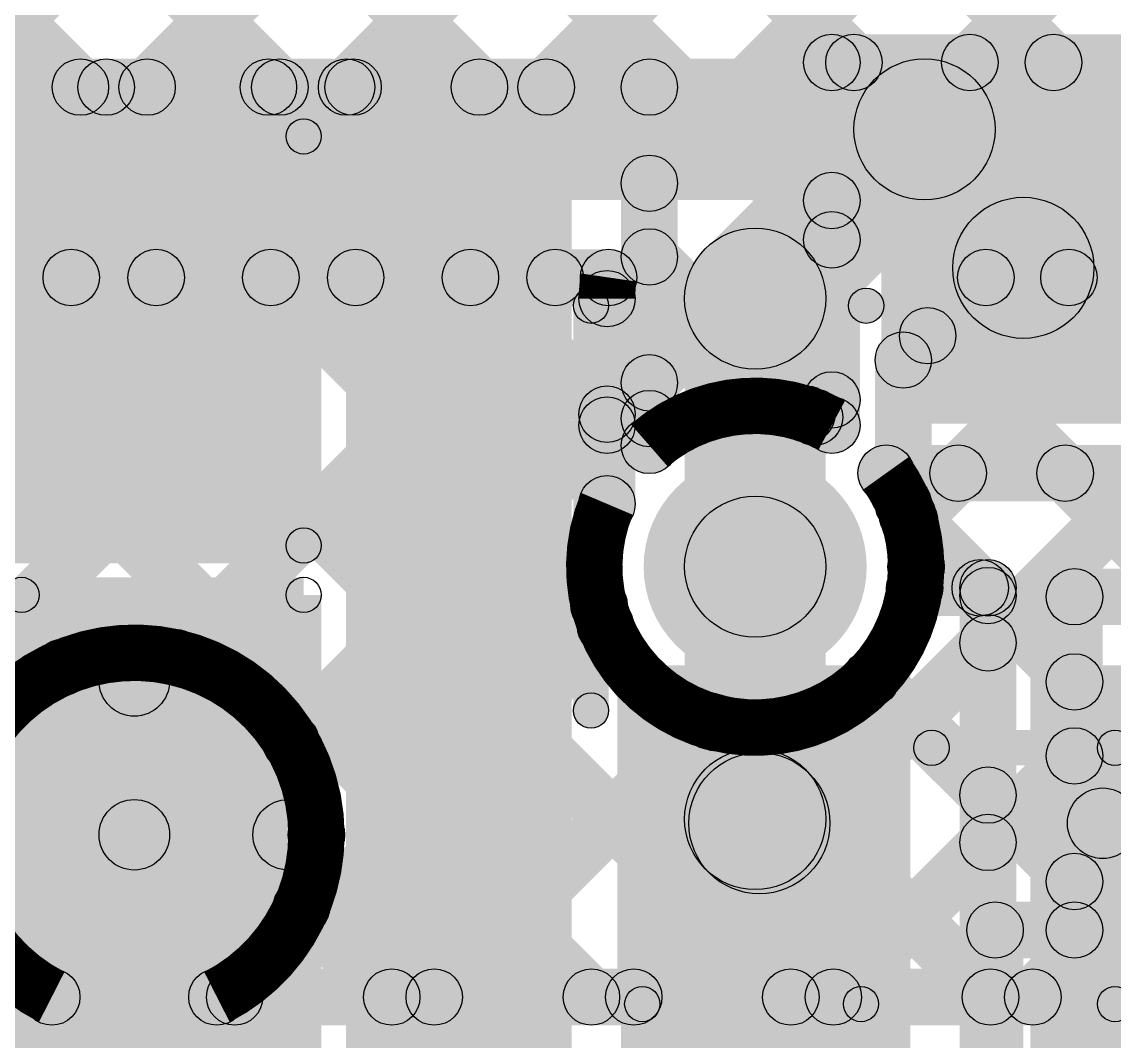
# Model space of a CAD drawing. Header units: millimetres. Extents: x 2.38 to 5.72, y -0.36 to 1.72.
# Drawn here: x 4.3291 to 4.4839, y 0.1357 to 0.2802 of the extents above; entities that cross this region are included whole.
import ezdxf

# ---------------------------------------------------------------- set-up
doc = ezdxf.new("R2010")
doc.units = ezdxf.units.MM
doc.header["$MEASUREMENT"] = 0
for name, color, linetype in [('BottomLayer', 5, 'Continuous'), ('BottomOverlay', 54, 'Continuous'), ('BottomPaste', 16, 'Continuous'), ('BottomSolder', 6, 'Continuous'), ('TopLayer', 1, 'Continuous'), ('TopSolder', 216, 'Continuous'), ('ViaHoleLayer', 16, 'Continuous')]:
    doc.layers.add(name, color=color, linetype=linetype)

# ---------------------------------------------------------------- blocks, each defined once
blk = doc.blocks.new('____23_B_1')
at = {"layer": 'BottomLayer'}
for points in [[(-0.05354, 0.05748), (-0.02126, 0.05748), (-0.02126, 0.02126), (-0.05354, 0.02126)], [(0.02126, 0.05748), (0.05354, 0.05748), (0.05354, 0.02126), (0.02126, 0.02126)], [(-0.01614, -0.02126), (0.01614, -0.02126), (0.01614, -0.05748), (-0.01614, -0.05748)]]:
    blk.add_hatch(color=5, dxfattribs=at).paths.add_polyline_path(points)
at = {"layer": 'BottomOverlay'}
h = blk.add_hatch(color=54, dxfattribs=at)
edge = h.paths.add_edge_path()
edge.add_arc((-0.07161, 0.045), 0.005, 0, 360)
h = blk.add_hatch(color=54, dxfattribs=at)
edge = h.paths.add_edge_path()
edge.add_arc((-0.06439, 0.045), 0.005, 0, 360)
h = blk.add_hatch(color=54, dxfattribs=at)
edge = h.paths.add_edge_path()
edge.add_arc((-0.013, 0.02867), 0.0025, 0, 360)
for points in [[(0.013, 0.03117), (0.013, 0.02617), (-0.013, 0.02617), (-0.013, 0.03117)], [(0.05877, 0.02339), (0.06377, 0.02339), (0.06377, -0.034), (0.05877, -0.034)], [(-0.06377, 0.02252), (-0.05877, 0.02252), (-0.05877, -0.034), (-0.06377, -0.034)], [(-0.02227, -0.0315), (-0.02227, -0.0365), (-0.06127, -0.0365), (-0.06127, -0.0315)], [(0.06127, -0.0315), (0.06127, -0.0365), (0.02227, -0.0365), (0.02227, -0.0315)]]:
    blk.add_hatch(color=54, dxfattribs=at).paths.add_polyline_path(points)
h = blk.add_hatch(color=54, dxfattribs=at)
edge = h.paths.add_edge_path()
edge.add_arc((0.013, 0.02867), 0.0025, 0, 360)
h = blk.add_hatch(color=54, dxfattribs=at)
edge = h.paths.add_edge_path()
edge.add_arc((-0.06127, 0.02252), 0.0025, 0, 360)
h = blk.add_hatch(color=54, dxfattribs=at)
edge = h.paths.add_edge_path()
edge.add_arc((0.06127, 0.02339), 0.0025, 0, 360)
h = blk.add_hatch(color=54, dxfattribs=at)
edge = h.paths.add_edge_path()
edge.add_arc((-0.06127, -0.034), 0.0025, 0, 360)
h = blk.add_hatch(color=54, dxfattribs=at)
edge = h.paths.add_edge_path()
edge.add_arc((-0.06127, -0.034), 0.0025, 0, 360)
h = blk.add_hatch(color=54, dxfattribs=at)
edge = h.paths.add_edge_path()
edge.add_arc((-0.02227, -0.034), 0.0025, 0, 360)
h = blk.add_hatch(color=54, dxfattribs=at)
edge = h.paths.add_edge_path()
edge.add_arc((0.02227, -0.034), 0.0025, 0, 360)
h = blk.add_hatch(color=54, dxfattribs=at)
edge = h.paths.add_edge_path()
edge.add_arc((0.06127, -0.034), 0.0025, 0, 360)
h = blk.add_hatch(color=54, dxfattribs=at)
edge = h.paths.add_edge_path()
edge.add_arc((0.06127, -0.034), 0.0025, 0, 360)
at = {"layer": 'BottomPaste'}
for points in [[(-0.05354, 0.05748), (-0.02126, 0.05748), (-0.02126, 0.02126), (-0.05354, 0.02126)], [(0.02126, 0.05748), (0.05354, 0.05748), (0.05354, 0.02126), (0.02126, 0.02126)], [(-0.01614, -0.02126), (0.01614, -0.02126), (0.01614, -0.05748), (-0.01614, -0.05748)]]:
    blk.add_hatch(color=16, dxfattribs=at).paths.add_polyline_path(points)
at = {"layer": 'BottomSolder'}
for points in [[(-0.05754, 0.06148), (-0.01726, 0.06148), (-0.01726, 0.01726), (-0.05754, 0.01726)], [(0.01726, 0.06148), (0.05754, 0.06148), (0.05754, 0.01726), (0.01726, 0.01726)], [(-0.02014, -0.01726), (0.02014, -0.01726), (0.02014, -0.06148), (-0.02014, -0.06148)]]:
    blk.add_hatch(color=6, dxfattribs=at).paths.add_polyline_path(points)
at = {"layer": 'BottomOverlay', "const_width": 0.01}
blk.add_lwpolyline([(-0.06439, 0.045, 1), (-0.07161, 0.045, 1)], format="xyb", close=True, dxfattribs=at)
at = {"layer": 'BottomOverlay'}
for centre, radius in [((-0.07161, 0.045), 0.005), ((-0.06439, 0.045), 0.005), ((-0.013, 0.02867), 0.0025), ((0.013, 0.02867), 0.0025), ((-0.06127, 0.02252), 0.0025), ((0.06127, 0.02339), 0.0025), ((-0.06127, -0.034), 0.0025), ((-0.06127, -0.034), 0.0025), ((-0.02227, -0.034), 0.0025), ((0.02227, -0.034), 0.0025), ((0.06127, -0.034), 0.0025), ((0.06127, -0.034), 0.0025)]:
    blk.add_circle(centre, radius, dxfattribs=at)
blk = doc.blocks.new('RES_0805_B_5')
at = {"layer": 'BottomLayer'}
for points in [[(-0.06, 0.025), (-0.02, 0.025), (-0.02, -0.025), (-0.06, -0.025)], [(0.02, 0.025), (0.06, 0.025), (0.06, -0.025), (0.02, -0.025)]]:
    blk.add_hatch(color=5, dxfattribs=at).paths.add_polyline_path(points)
at = {"layer": 'BottomOverlay'}
h = blk.add_hatch(color=54, dxfattribs=at)
edge = h.paths.add_edge_path()
edge.add_arc((-0.064, 0.029), 0.0025, 0, 360)
h = blk.add_hatch(color=54, dxfattribs=at)
edge = h.paths.add_edge_path()
edge.add_arc((-0.064, 0.029), 0.0025, 0, 360)
for points in [[(0.064, 0.0315), (0.064, 0.0265), (-0.064, 0.0265), (-0.064, 0.0315)], [(-0.0665, 0.029), (-0.0615, 0.029), (-0.0615, -0.029), (-0.0665, -0.029)], [(0.0615, 0.029), (0.0665, 0.029), (0.0665, -0.029), (0.0615, -0.029)], [(0.064, -0.0265), (0.064, -0.0315), (-0.064, -0.0315), (-0.064, -0.0265)]]:
    blk.add_hatch(color=54, dxfattribs=at).paths.add_polyline_path(points)
h = blk.add_hatch(color=54, dxfattribs=at)
edge = h.paths.add_edge_path()
edge.add_arc((0.064, 0.029), 0.0025, 0, 360)
h = blk.add_hatch(color=54, dxfattribs=at)
edge = h.paths.add_edge_path()
edge.add_arc((0.064, 0.029), 0.0025, 0, 360)
h = blk.add_hatch(color=54, dxfattribs=at)
edge = h.paths.add_edge_path()
edge.add_arc((-0.064, -0.029), 0.0025, 0, 360)
h = blk.add_hatch(color=54, dxfattribs=at)
edge = h.paths.add_edge_path()
edge.add_arc((-0.064, -0.029), 0.0025, 0, 360)
h = blk.add_hatch(color=54, dxfattribs=at)
edge = h.paths.add_edge_path()
edge.add_arc((0.064, -0.029), 0.0025, 0, 360)
h = blk.add_hatch(color=54, dxfattribs=at)
edge = h.paths.add_edge_path()
edge.add_arc((0.064, -0.029), 0.0025, 0, 360)
at = {"layer": 'BottomPaste'}
for points in [[(-0.06, 0.025), (-0.02, 0.025), (-0.02, -0.025), (-0.06, -0.025)], [(0.02, 0.025), (0.06, 0.025), (0.06, -0.025), (0.02, -0.025)]]:
    blk.add_hatch(color=16, dxfattribs=at).paths.add_polyline_path(points)
at = {"layer": 'BottomSolder'}
for points in [[(-0.064, 0.029), (-0.016, 0.029), (-0.016, -0.029), (-0.064, -0.029)], [(0.016, 0.029), (0.064, 0.029), (0.064, -0.029), (0.016, -0.029)]]:
    blk.add_hatch(color=6, dxfattribs=at).paths.add_polyline_path(points)
at = {"layer": 'BottomOverlay'}
for centre in [(-0.064, 0.029), (-0.064, 0.029), (0.064, 0.029), (0.064, 0.029), (-0.064, -0.029), (-0.064, -0.029), (0.064, -0.029), (0.064, -0.029)]:
    blk.add_circle(centre, 0.0025, dxfattribs=at)
blk = doc.blocks.new('C__0603_B_31')
at = {"layer": 'BottomLayer'}
for points in [[(-0.045, -0.0175), (-0.045, 0.0175), (-0.015, 0.0175), (-0.015, -0.0175)], [(0.015, -0.0175), (0.015, 0.0175), (0.045, 0.0175), (0.045, -0.0175)]]:
    blk.add_hatch(color=5, dxfattribs=at).paths.add_polyline_path(points)
at = {"layer": 'BottomOverlay'}
h = blk.add_hatch(color=54, dxfattribs=at)
edge = h.paths.add_edge_path()
edge.add_arc((-0.049, 0.021), 0.0025, 0, 360)
h = blk.add_hatch(color=54, dxfattribs=at)
edge = h.paths.add_edge_path()
edge.add_arc((-0.049, 0.021), 0.0025, 0, 360)
for points in [[(-0.049, 0.0185), (-0.049, 0.0235), (-0.018, 0.0235), (-0.018, 0.0185)], [(0.018, 0.0185), (0.018, 0.0235), (0.049, 0.0235), (0.049, 0.0185)], [(-0.0465, -0.021), (-0.0515, -0.021), (-0.0515, 0.021), (-0.0465, 0.021)], [(0.0515, -0.021), (0.0465, -0.021), (0.0465, 0.021), (0.0515, 0.021)], [(-0.049, -0.0235), (-0.049, -0.0185), (-0.018, -0.0185), (-0.018, -0.0235)], [(0.018, -0.0235), (0.018, -0.0185), (0.049, -0.0185), (0.049, -0.0235)]]:
    blk.add_hatch(color=54, dxfattribs=at).paths.add_polyline_path(points)
h = blk.add_hatch(color=54, dxfattribs=at)
edge = h.paths.add_edge_path()
edge.add_arc((-0.018, 0.021), 0.0025, 0, 360)
h = blk.add_hatch(color=54, dxfattribs=at)
edge = h.paths.add_edge_path()
edge.add_arc((0.018, 0.021), 0.0025, 0, 360)
h = blk.add_hatch(color=54, dxfattribs=at)
edge = h.paths.add_edge_path()
edge.add_arc((0.049, 0.021), 0.0025, 0, 360)
h = blk.add_hatch(color=54, dxfattribs=at)
edge = h.paths.add_edge_path()
edge.add_arc((0.049, 0.021), 0.0025, 0, 360)
h = blk.add_hatch(color=54, dxfattribs=at)
edge = h.paths.add_edge_path()
edge.add_arc((-0.049, -0.021), 0.0025, 0, 360)
h = blk.add_hatch(color=54, dxfattribs=at)
edge = h.paths.add_edge_path()
edge.add_arc((-0.049, -0.021), 0.0025, 0, 360)
h = blk.add_hatch(color=54, dxfattribs=at)
edge = h.paths.add_edge_path()
edge.add_arc((-0.018, -0.021), 0.0025, 0, 360)
h = blk.add_hatch(color=54, dxfattribs=at)
edge = h.paths.add_edge_path()
edge.add_arc((0.018, -0.021), 0.0025, 0, 360)
h = blk.add_hatch(color=54, dxfattribs=at)
edge = h.paths.add_edge_path()
edge.add_arc((0.049, -0.021), 0.0025, 0, 360)
h = blk.add_hatch(color=54, dxfattribs=at)
edge = h.paths.add_edge_path()
edge.add_arc((0.049, -0.021), 0.0025, 0, 360)
at = {"layer": 'BottomPaste'}
for points in [[(-0.045, -0.0175), (-0.045, 0.0175), (-0.015, 0.0175), (-0.015, -0.0175)], [(0.015, -0.0175), (0.015, 0.0175), (0.045, 0.0175), (0.045, -0.0175)]]:
    blk.add_hatch(color=16, dxfattribs=at).paths.add_polyline_path(points)
at = {"layer": 'BottomSolder'}
for points in [[(-0.04736, -0.01986), (-0.04736, 0.01986), (-0.01264, 0.01986), (-0.01264, -0.01986)], [(0.01264, -0.01986), (0.01264, 0.01986), (0.04736, 0.01986), (0.04736, -0.01986)]]:
    blk.add_hatch(color=6, dxfattribs=at).paths.add_polyline_path(points)
at = {"layer": 'BottomOverlay'}
for centre in [(-0.049, 0.021), (-0.049, 0.021), (-0.018, 0.021), (0.018, 0.021), (0.049, 0.021), (0.049, 0.021), (-0.049, -0.021), (-0.049, -0.021), (-0.018, -0.021), (0.018, -0.021), (0.049, -0.021), (0.049, -0.021)]:
    blk.add_circle(centre, 0.0025, dxfattribs=at)
blk = doc.blocks.new('C__0805_B_32')
at = {"layer": 'BottomLayer'}
for points in [[(-0.06, 0.03), (-0.02, 0.03), (-0.02, -0.03), (-0.06, -0.03)], [(0.02, 0.03), (0.06, 0.03), (0.06, -0.03), (0.02, -0.03)]]:
    blk.add_hatch(color=5, dxfattribs=at).paths.add_polyline_path(points)
at = {"layer": 'BottomOverlay'}
h = blk.add_hatch(color=54, dxfattribs=at)
edge = h.paths.add_edge_path()
edge.add_arc((-0.064, 0.034), 0.0025, 0, 360)
h = blk.add_hatch(color=54, dxfattribs=at)
edge = h.paths.add_edge_path()
edge.add_arc((-0.064, 0.034), 0.0025, 0, 360)
for points in [[(-0.064, 0.0315), (-0.064, 0.0365), (-0.024, 0.0365), (-0.024, 0.0315)], [(0.024, 0.0315), (0.024, 0.0365), (0.064, 0.0365), (0.064, 0.0315)], [(-0.0615, -0.034), (-0.0665, -0.034), (-0.0665, 0.034), (-0.0615, 0.034)], [(0.0665, -0.034), (0.0615, -0.034), (0.0615, 0.034), (0.0665, 0.034)], [(-0.064, -0.0365), (-0.064, -0.0315), (-0.024, -0.0315), (-0.024, -0.0365)], [(0.024, -0.0365), (0.024, -0.0315), (0.064, -0.0315), (0.064, -0.0365)]]:
    blk.add_hatch(color=54, dxfattribs=at).paths.add_polyline_path(points)
h = blk.add_hatch(color=54, dxfattribs=at)
edge = h.paths.add_edge_path()
edge.add_arc((-0.024, 0.034), 0.0025, 0, 360)
h = blk.add_hatch(color=54, dxfattribs=at)
edge = h.paths.add_edge_path()
edge.add_arc((0.024, 0.034), 0.0025, 0, 360)
h = blk.add_hatch(color=54, dxfattribs=at)
edge = h.paths.add_edge_path()
edge.add_arc((0.064, 0.034), 0.0025, 0, 360)
h = blk.add_hatch(color=54, dxfattribs=at)
edge = h.paths.add_edge_path()
edge.add_arc((0.064, 0.034), 0.0025, 0, 360)
h = blk.add_hatch(color=54, dxfattribs=at)
edge = h.paths.add_edge_path()
edge.add_arc((-0.064, -0.034), 0.0025, 0, 360)
h = blk.add_hatch(color=54, dxfattribs=at)
edge = h.paths.add_edge_path()
edge.add_arc((-0.064, -0.034), 0.0025, 0, 360)
h = blk.add_hatch(color=54, dxfattribs=at)
edge = h.paths.add_edge_path()
edge.add_arc((-0.024, -0.034), 0.0025, 0, 360)
h = blk.add_hatch(color=54, dxfattribs=at)
edge = h.paths.add_edge_path()
edge.add_arc((0.024, -0.034), 0.0025, 0, 360)
h = blk.add_hatch(color=54, dxfattribs=at)
edge = h.paths.add_edge_path()
edge.add_arc((0.064, -0.034), 0.0025, 0, 360)
h = blk.add_hatch(color=54, dxfattribs=at)
edge = h.paths.add_edge_path()
edge.add_arc((0.064, -0.034), 0.0025, 0, 360)
at = {"layer": 'BottomPaste'}
for points in [[(-0.06, 0.03), (-0.02, 0.03), (-0.02, -0.03), (-0.06, -0.03)], [(0.02, 0.03), (0.06, 0.03), (0.06, -0.03), (0.02, -0.03)]]:
    blk.add_hatch(color=16, dxfattribs=at).paths.add_polyline_path(points)
at = {"layer": 'BottomSolder'}
for points in [[(-0.06276, 0.03276), (-0.01724, 0.03276), (-0.01724, -0.03276), (-0.06276, -0.03276)], [(0.01724, 0.03276), (0.06276, 0.03276), (0.06276, -0.03276), (0.01724, -0.03276)]]:
    blk.add_hatch(color=6, dxfattribs=at).paths.add_polyline_path(points)
at = {"layer": 'BottomOverlay'}
for centre in [(-0.064, 0.034), (-0.064, 0.034), (-0.024, 0.034), (0.024, 0.034), (0.064, 0.034), (0.064, 0.034), (-0.064, -0.034), (-0.064, -0.034), (-0.024, -0.034), (0.024, -0.034), (0.064, -0.034), (0.064, -0.034)]:
    blk.add_circle(centre, 0.0025, dxfattribs=at)

msp = doc.modelspace()

# ---------------------------------------------------------------- hatches: boundary and pattern name
at = {"layer": 'BottomLayer'}
for points in [[(4.30706, 0.29563), (4.31272, 0.30128), (4.34017, 0.27383), (4.33452, 0.26817)], [(4.32135, 0.26817), (4.31569, 0.27383), (4.34314, 0.30128), (4.3488, 0.29563)], [(4.33535, 0.29563), (4.341, 0.30128), (4.36846, 0.27383), (4.3628, 0.26817)], [(4.34963, 0.26817), (4.34397, 0.27383), (4.37143, 0.30128), (4.37709, 0.29563)], [(4.36363, 0.29563), (4.36929, 0.30128), (4.39674, 0.27383), (4.39109, 0.26817)], [(4.37791, 0.26817), (4.37226, 0.27383), (4.39971, 0.30128), (4.40537, 0.29563)], [(4.39191, 0.29563), (4.39757, 0.30128), (4.44669, 0.25217), (4.44103, 0.24651)], [(4.4062, 0.26817), (4.40054, 0.27383), (4.428, 0.30128), (4.43365, 0.29563)], [(4.42083, 0.25452), (4.41517, 0.26017), (4.45628, 0.30128), (4.46194, 0.29563)], [(4.4202, 0.29563), (4.42586, 0.30128), (4.44983, 0.27731), (4.44417, 0.27165)], [(4.44848, 0.29563), (4.45414, 0.30128), (4.47812, 0.27731), (4.47246, 0.27165)], [(4.46625, 0.27165), (4.46059, 0.27731), (4.48457, 0.30128), (4.49022, 0.29563)], [(4.44386, 0.27048), (4.44386, 0.27848), (4.49814, 0.27848), (4.49814, 0.27048)], [(4.314, 0.267), (4.314, 0.275), (4.341, 0.275), (4.341, 0.267)], [(4.341, 0.267), (4.341, 0.275), (4.364, 0.275), (4.364, 0.267)], [(4.341, 0.267), (4.341, 0.275), (4.364, 0.275), (4.364, 0.267)], [(4.364, 0.267), (4.364, 0.275), (4.376, 0.275), (4.376, 0.267)], [(4.364, 0.267), (4.364, 0.275), (4.376, 0.275), (4.376, 0.267)], [(4.364, 0.267), (4.364, 0.275), (4.376, 0.275), (4.376, 0.267)], [(4.376, 0.267), (4.376, 0.275), (4.418, 0.275), (4.418, 0.267)], [(4.376, 0.267), (4.376, 0.275), (4.418, 0.275), (4.418, 0.267)], [(4.44786, 0.22306), (4.43986, 0.22306), (4.43986, 0.27448), (4.44786, 0.27448)], [(4.422, 0.224), (4.414, 0.224), (4.414, 0.271), (4.422, 0.271)], [(4.422, 0.224), (4.414, 0.224), (4.414, 0.271), (4.422, 0.271)], [(4.352, 0.235), (4.407, 0.235), (4.407, 0.26), (4.352, 0.26)], [(4.375, 0.059), (4.407, 0.059), (4.407, 0.26), (4.375, 0.26)], [(4.42083, 0.22623), (4.41517, 0.23189), (4.44103, 0.25775), (4.44669, 0.25209)], [(4.471, 0.23537), (4.471, 0.25537), (4.53963, 0.25537), (4.53963, 0.23537)], [(4.41517, 0.24409), (4.42083, 0.24974), (4.44313, 0.22744), (4.43748, 0.22178)], [(4.44425, 0.22137), (4.43859, 0.22703), (4.44103, 0.22946), (4.44669, 0.22381)], [(4.422, 0.22019), (4.414, 0.22019), (4.414, 0.224), (4.422, 0.224)], [(4.45156, 0.21226), (4.45156, 0.22026), (4.49814, 0.22026), (4.49814, 0.21226)], [(4.45773, 0.20656), (4.45207, 0.21222), (4.45894, 0.21909), (4.4646, 0.21343)], [(4.46883, 0.18938), (4.46317, 0.19504), (4.48722, 0.21909), (4.49288, 0.21343)], [(4.47411, 0.21343), (4.47977, 0.21909), (4.49729, 0.20157), (4.49163, 0.19591)], [(4.45178, 0.20748), (4.45744, 0.21313), (4.46774, 0.20283), (4.46209, 0.19717)], [(4.443, 0.16723), (4.423, 0.16723), (4.423, 0.203), (4.443, 0.203)], [(4.45561, 0.196), (4.45561, 0.204), (4.466, 0.204), (4.466, 0.196)], [(4.46317, 0.19609), (4.46883, 0.20174), (4.48109, 0.18948), (4.47543, 0.18383)], [(4.47826, 0.19474), (4.47826, 0.20274), (4.533, 0.20274), (4.533, 0.19474)], [(4.47, 0.091), (4.462, 0.091), (4.462, 0.2), (4.47, 0.2)], [(4.48226, 0.1515), (4.47426, 0.1515), (4.47426, 0.19874), (4.48226, 0.19874)], [(4.414, 0.102), (4.455, 0.102), (4.455, 0.189), (4.414, 0.189)], [(4.472, 0.102), (4.535, 0.102), (4.535, 0.189), (4.472, 0.189)], [(4.46883, 0.1611), (4.46317, 0.16675), (4.47543, 0.17901), (4.48109, 0.17336)], [(4.42593, 0.16016), (4.44007, 0.1743), (4.44067, 0.1737), (4.42653, 0.15956)], [(4.46317, 0.1678), (4.46883, 0.17346), (4.48109, 0.1612), (4.47543, 0.15554)], [(4.48226, 0.16163), (4.48226, 0.17163), (4.5084, 0.17163), (4.5084, 0.16163)], [(4.315, 0.16), (4.315, 0.17), (4.345, 0.17), (4.345, 0.16)], [(4.467, 0.1475), (4.467, 0.1555), (4.47826, 0.1555), (4.47826, 0.1475)], [(4.471, 0.0885), (4.463, 0.0885), (4.463, 0.1515), (4.471, 0.1515)]]:
    msp.add_hatch(color=5, dxfattribs=at).paths.add_polyline_path(points)
h = msp.add_hatch(color=5, dxfattribs=at)
edge = h.paths.add_edge_path()
edge.add_arc((4.44386, 0.27448), 0.004, 0, 360)
h = msp.add_hatch(color=5, dxfattribs=at)
edge = h.paths.add_edge_path()
edge.add_arc((4.44386, 0.27448), 0.004, 0, 360)
h = msp.add_hatch(color=5, dxfattribs=at)
edge = h.paths.add_edge_path()
edge.add_arc((4.447, 0.27448), 0.004, 0, 360)
h = msp.add_hatch(color=5, dxfattribs=at)
edge = h.paths.add_edge_path()
edge.add_arc((4.46342, 0.27448), 0.004, 0, 360)
h = msp.add_hatch(color=5, dxfattribs=at)
edge = h.paths.add_edge_path()
edge.add_arc((4.47529, 0.27448), 0.004, 0, 360)
h = msp.add_hatch(color=5, dxfattribs=at)
edge = h.paths.add_edge_path()
edge.add_arc((4.33735, 0.271), 0.004, 0, 360)
h = msp.add_hatch(color=5, dxfattribs=at)
edge = h.paths.add_edge_path()
edge.add_arc((4.341, 0.271), 0.004, 0, 360)
h = msp.add_hatch(color=5, dxfattribs=at)
edge = h.paths.add_edge_path()
edge.add_arc((4.341, 0.271), 0.004, 0, 360)
h = msp.add_hatch(color=5, dxfattribs=at)
edge = h.paths.add_edge_path()
edge.add_arc((4.341, 0.271), 0.004, 0, 360)
h = msp.add_hatch(color=5, dxfattribs=at)
edge = h.paths.add_edge_path()
edge.add_arc((4.3468, 0.271), 0.004, 0, 360)
h = msp.add_hatch(color=5, dxfattribs=at)
edge = h.paths.add_edge_path()
edge.add_arc((4.364, 0.271), 0.004, 0, 360)
h = msp.add_hatch(color=5, dxfattribs=at)
edge = h.paths.add_edge_path()
edge.add_arc((4.364, 0.271), 0.004, 0, 360)
h = msp.add_hatch(color=5, dxfattribs=at)
edge = h.paths.add_edge_path()
edge.add_arc((4.364, 0.271), 0.004, 0, 360)
h = msp.add_hatch(color=5, dxfattribs=at)
edge = h.paths.add_edge_path()
edge.add_arc((4.364, 0.271), 0.004, 0, 360)
h = msp.add_hatch(color=5, dxfattribs=at)
edge = h.paths.add_edge_path()
edge.add_arc((4.364, 0.271), 0.004, 0, 360)
h = msp.add_hatch(color=5, dxfattribs=at)
edge = h.paths.add_edge_path()
edge.add_arc((4.36563, 0.271), 0.004, 0, 360)
h = msp.add_hatch(color=5, dxfattribs=at)
edge = h.paths.add_edge_path()
edge.add_arc((4.37509, 0.271), 0.004, 0, 360)
h = msp.add_hatch(color=5, dxfattribs=at)
edge = h.paths.add_edge_path()
edge.add_arc((4.376, 0.271), 0.004, 0, 360)
h = msp.add_hatch(color=5, dxfattribs=at)
edge = h.paths.add_edge_path()
edge.add_arc((4.376, 0.271), 0.004, 0, 360)
h = msp.add_hatch(color=5, dxfattribs=at)
edge = h.paths.add_edge_path()
edge.add_arc((4.376, 0.271), 0.004, 0, 360)
h = msp.add_hatch(color=5, dxfattribs=at)
edge = h.paths.add_edge_path()
edge.add_arc((4.376, 0.271), 0.004, 0, 360)
h = msp.add_hatch(color=5, dxfattribs=at)
edge = h.paths.add_edge_path()
edge.add_arc((4.376, 0.271), 0.004, 0, 360)
h = msp.add_hatch(color=5, dxfattribs=at)
edge = h.paths.add_edge_path()
edge.add_arc((4.39391, 0.271), 0.004, 0, 360)
h = msp.add_hatch(color=5, dxfattribs=at)
edge = h.paths.add_edge_path()
edge.add_arc((4.40337, 0.271), 0.004, 0, 360)
h = msp.add_hatch(color=5, dxfattribs=at)
edge = h.paths.add_edge_path()
edge.add_arc((4.418, 0.271), 0.004, 0, 360)
h = msp.add_hatch(color=5, dxfattribs=at)
edge = h.paths.add_edge_path()
edge.add_arc((4.418, 0.271), 0.004, 0, 360)
h = msp.add_hatch(color=5, dxfattribs=at)
edge = h.paths.add_edge_path()
edge.add_arc((4.418, 0.271), 0.004, 0, 360)
h = msp.add_hatch(color=5, dxfattribs=at)
edge = h.paths.add_edge_path()
edge.add_arc((4.418, 0.271), 0.004, 0, 360)
h = msp.add_hatch(color=5, dxfattribs=at)
edge = h.paths.add_edge_path()
edge.add_arc((4.418, 0.25735), 0.004, 0, 360)
h = msp.add_hatch(color=5, dxfattribs=at)
edge = h.paths.add_edge_path()
edge.add_arc((4.44386, 0.25492), 0.004, 0, 360)
h = msp.add_hatch(color=5, dxfattribs=at)
edge = h.paths.add_edge_path()
edge.add_arc((4.471, 0.24537), 0.01, 0, 360)
h = msp.add_hatch(color=5, dxfattribs=at)
edge = h.paths.add_edge_path()
edge.add_arc((4.44386, 0.24934), 0.004, 0, 360)
h = msp.add_hatch(color=5, dxfattribs=at)
edge = h.paths.add_edge_path()
edge.add_arc((4.418, 0.24691), 0.004, 0, 360)
h = msp.add_hatch(color=5, dxfattribs=at)
edge = h.paths.add_edge_path()
edge.add_arc((4.418, 0.22906), 0.004, 0, 360)
h = msp.add_hatch(color=5, dxfattribs=at)
edge = h.paths.add_edge_path()
edge.add_arc((4.44386, 0.22664), 0.004, 0, 360)
h = msp.add_hatch(color=5, dxfattribs=at)
edge = h.paths.add_edge_path()
edge.add_arc((4.418, 0.224), 0.004, 0, 360)
h = msp.add_hatch(color=5, dxfattribs=at)
edge = h.paths.add_edge_path()
edge.add_arc((4.418, 0.224), 0.004, 0, 360)
h = msp.add_hatch(color=5, dxfattribs=at)
edge = h.paths.add_edge_path()
edge.add_arc((4.418, 0.224), 0.004, 0, 360)
h = msp.add_hatch(color=5, dxfattribs=at)
edge = h.paths.add_edge_path()
edge.add_arc((4.44031, 0.22461), 0.004, 0, 360)
h = msp.add_hatch(color=5, dxfattribs=at)
edge = h.paths.add_edge_path()
edge.add_arc((4.44142, 0.2242), 0.004, 0, 360)
h = msp.add_hatch(color=5, dxfattribs=at)
edge = h.paths.add_edge_path()
edge.add_arc((4.44386, 0.22306), 0.004, 0, 360)
h = msp.add_hatch(color=5, dxfattribs=at)
edge = h.paths.add_edge_path()
edge.add_arc((4.44386, 0.22306), 0.004, 0, 360)
h = msp.add_hatch(color=5, dxfattribs=at)
edge = h.paths.add_edge_path()
edge.add_arc((4.418, 0.22019), 0.004, 0, 360)
h = msp.add_hatch(color=5, dxfattribs=at)
edge = h.paths.add_edge_path()
edge.add_arc((4.418, 0.22019), 0.004, 0, 360)
h = msp.add_hatch(color=5, dxfattribs=at)
edge = h.paths.add_edge_path()
edge.add_arc((4.45156, 0.21626), 0.004, 0, 360)
h = msp.add_hatch(color=5, dxfattribs=at)
edge = h.paths.add_edge_path()
edge.add_arc((4.45156, 0.21626), 0.004, 0, 360)
h = msp.add_hatch(color=5, dxfattribs=at)
edge = h.paths.add_edge_path()
edge.add_arc((4.46177, 0.21626), 0.004, 0, 360)
h = msp.add_hatch(color=5, dxfattribs=at)
edge = h.paths.add_edge_path()
edge.add_arc((4.47694, 0.21626), 0.004, 0, 360)
h = msp.add_hatch(color=5, dxfattribs=at)
edge = h.paths.add_edge_path()
edge.add_arc((4.433, 0.203), 0.01181, 0, 360)
h = msp.add_hatch(color=5, dxfattribs=at)
edge = h.paths.add_edge_path()
edge.add_arc((4.45461, 0.21031), 0.004, 0, 360)
h = msp.add_hatch(color=5, dxfattribs=at)
edge = h.paths.add_edge_path()
edge.add_arc((4.433, 0.203), 0.01, 0, 360)
h = msp.add_hatch(color=5, dxfattribs=at)
edge = h.paths.add_edge_path()
edge.add_arc((4.4549, 0.20939), 0.004, 0, 360)
h = msp.add_hatch(color=5, dxfattribs=at)
edge = h.paths.add_edge_path()
edge.add_arc((4.45581, 0.203), 0.004, 0, 360)
h = msp.add_hatch(color=5, dxfattribs=at)
edge = h.paths.add_edge_path()
edge.add_arc((4.45581, 0.203), 0.004, 0, 360)
h = msp.add_hatch(color=5, dxfattribs=at)
edge = h.paths.add_edge_path()
edge.add_arc((4.45561, 0.2), 0.004, 0, 360)
h = msp.add_hatch(color=5, dxfattribs=at)
edge = h.paths.add_edge_path()
edge.add_arc((4.45561, 0.2), 0.004, 0, 360)
h = msp.add_hatch(color=5, dxfattribs=at)
edge = h.paths.add_edge_path()
edge.add_arc((4.46491, 0.2), 0.004, 0, 360)
h = msp.add_hatch(color=5, dxfattribs=at)
edge = h.paths.add_edge_path()
edge.add_arc((4.466, 0.2), 0.004, 0, 360)
h = msp.add_hatch(color=5, dxfattribs=at)
edge = h.paths.add_edge_path()
edge.add_arc((4.466, 0.2), 0.004, 0, 360)
h = msp.add_hatch(color=5, dxfattribs=at)
edge = h.paths.add_edge_path()
edge.add_arc((4.466, 0.19891), 0.004, 0, 360)
h = msp.add_hatch(color=5, dxfattribs=at)
edge = h.paths.add_edge_path()
edge.add_arc((4.47826, 0.19874), 0.004, 0, 360)
h = msp.add_hatch(color=5, dxfattribs=at)
edge = h.paths.add_edge_path()
edge.add_arc((4.47826, 0.19874), 0.004, 0, 360)
h = msp.add_hatch(color=5, dxfattribs=at)
edge = h.paths.add_edge_path()
edge.add_arc((4.466, 0.19221), 0.004, 0, 360)
h = msp.add_hatch(color=5, dxfattribs=at)
edge = h.paths.add_edge_path()
edge.add_arc((4.47826, 0.18666), 0.004, 0, 360)
h = msp.add_hatch(color=5, dxfattribs=at)
edge = h.paths.add_edge_path()
edge.add_arc((4.47826, 0.17618), 0.004, 0, 360)
h = msp.add_hatch(color=5, dxfattribs=at)
edge = h.paths.add_edge_path()
edge.add_arc((4.345, 0.165), 0.01181, 0, 360)
h = msp.add_hatch(color=5, dxfattribs=at)
edge = h.paths.add_edge_path()
edge.add_arc((4.433, 0.16723), 0.01, 0, 360)
h = msp.add_hatch(color=5, dxfattribs=at)
edge = h.paths.add_edge_path()
edge.add_arc((4.433, 0.16723), 0.01, 0, 360)
h = msp.add_hatch(color=5, dxfattribs=at)
edge = h.paths.add_edge_path()
edge.add_arc((4.4336, 0.16663), 0.01, 0, 360)
h = msp.add_hatch(color=5, dxfattribs=at)
edge = h.paths.add_edge_path()
edge.add_arc((4.466, 0.17063), 0.004, 0, 360)
h = msp.add_hatch(color=5, dxfattribs=at)
edge = h.paths.add_edge_path()
edge.add_arc((4.48226, 0.16663), 0.005, 0, 360)
h = msp.add_hatch(color=5, dxfattribs=at)
edge = h.paths.add_edge_path()
edge.add_arc((4.345, 0.165), 0.005, 0, 360)
h = msp.add_hatch(color=5, dxfattribs=at)
edge = h.paths.add_edge_path()
edge.add_arc((4.466, 0.16392), 0.004, 0, 360)
h = msp.add_hatch(color=5, dxfattribs=at)
edge = h.paths.add_edge_path()
edge.add_arc((4.47826, 0.15837), 0.004, 0, 360)
h = msp.add_hatch(color=5, dxfattribs=at)
edge = h.paths.add_edge_path()
edge.add_arc((4.467, 0.1515), 0.004, 0, 360)
h = msp.add_hatch(color=5, dxfattribs=at)
edge = h.paths.add_edge_path()
edge.add_arc((4.467, 0.1515), 0.004, 0, 360)
h = msp.add_hatch(color=5, dxfattribs=at)
edge = h.paths.add_edge_path()
edge.add_arc((4.47826, 0.1515), 0.004, 0, 360)
h = msp.add_hatch(color=5, dxfattribs=at)
edge = h.paths.add_edge_path()
edge.add_arc((4.47826, 0.1515), 0.004, 0, 360)
at = {"layer": 'BottomSolder'}
h = msp.add_hatch(color=6, dxfattribs=at)
edge = h.paths.add_edge_path()
edge.add_arc((4.433, 0.203), 0.01581, 0, 360)
h = msp.add_hatch(color=6, dxfattribs=at)
edge = h.paths.add_edge_path()
edge.add_arc((4.345, 0.165), 0.01581, 0, 360)
at = {"layer": 'TopLayer'}
for points in [[(4.274, 0.255), (4.274, 0.275), (4.457, 0.275), (4.457, 0.255)], [(4.457, 0.255), (4.457, 0.275), (4.998, 0.275), (4.998, 0.255)], [(4.44007, 0.23393), (4.42593, 0.24807), (4.44993, 0.27207), (4.46407, 0.25793)], [(4.287, 0.24), (4.287, 0.248), (4.41222, 0.248), (4.41222, 0.24)], [(4.4657, 0.24), (4.4657, 0.248), (4.972, 0.248), (4.972, 0.24)], [(4.2772, 0.13917), (4.27154, 0.14483), (4.37354, 0.24683), (4.3792, 0.24117)], [(4.28983, 0.18009), (4.28417, 0.18574), (4.34526, 0.24683), (4.35091, 0.24117)], [(4.30495, 0.24117), (4.31061, 0.24683), (4.41261, 0.14483), (4.40695, 0.13917)], [(4.33323, 0.24117), (4.33889, 0.24683), (4.44089, 0.14483), (4.43523, 0.13917)], [(4.35363, 0.18732), (4.34798, 0.19298), (4.40183, 0.24683), (4.40748, 0.24117)], [(4.36152, 0.24117), (4.36717, 0.24683), (4.4137, 0.20031), (4.40804, 0.19465)], [(4.3898, 0.24117), (4.39546, 0.24683), (4.41483, 0.22746), (4.40917, 0.2218)], [(4.41862, 0.13917), (4.41296, 0.14483), (4.51496, 0.24683), (4.52062, 0.24117)], [(4.4469, 0.13917), (4.44125, 0.14483), (4.54325, 0.24683), (4.5489, 0.24117)], [(4.45683, 0.22947), (4.45117, 0.23513), (4.46287, 0.24683), (4.46853, 0.24117)], [(4.45773, 0.20656), (4.45207, 0.21222), (4.48668, 0.24683), (4.49234, 0.24117)], [(4.47519, 0.13917), (4.46953, 0.14483), (4.57153, 0.24683), (4.57719, 0.24117)], [(4.47466, 0.24117), (4.48031, 0.24683), (4.53619, 0.19095), (4.53053, 0.18529)], [(4.416, 0.21191), (4.408, 0.21191), (4.408, 0.241), (4.416, 0.241)], [(4.443, 0.203), (4.423, 0.203), (4.423, 0.241), (4.443, 0.241)], [(4.28417, 0.23366), (4.28983, 0.23932), (4.33762, 0.19153), (4.33196, 0.18588)], [(4.45462, 0.23292), (4.46028, 0.23858), (4.53309, 0.16577), (4.52743, 0.16011)], [(4.458, 0.21191), (4.45, 0.21191), (4.45, 0.2323), (4.458, 0.2323)], [(4.36999, 0.1754), (4.36434, 0.18105), (4.40917, 0.22589), (4.41483, 0.22023)], [(4.45178, 0.20748), (4.45744, 0.21313), (4.52574, 0.14483), (4.52009, 0.13917)], [(4.36205, 0.13917), (4.35639, 0.14483), (4.40897, 0.19741), (4.41463, 0.19175)], [(4.44661, 0.18436), (4.45227, 0.19002), (4.49746, 0.14483), (4.4918, 0.13917)], [(4.35, 0.165), (4.34, 0.165), (4.34, 0.18681), (4.35, 0.18681)], [(4.39034, 0.13917), (4.38468, 0.14483), (4.42378, 0.18393), (4.42944, 0.17827)], [(4.42465, 0.17804), (4.43031, 0.1837), (4.46917, 0.14483), (4.46352, 0.13917)], [(4.32319, 0.16), (4.32319, 0.17), (4.345, 0.17), (4.345, 0.16)], [(4.345, 0.16), (4.345, 0.17), (4.36681, 0.17), (4.36681, 0.16)], [(4.36588, 0.15196), (4.37153, 0.15762), (4.38432, 0.14483), (4.37866, 0.13917)], [(4.24421, 0.138), (4.24421, 0.146), (4.33329, 0.146), (4.33329, 0.138)], [(4.35671, 0.138), (4.35671, 0.146), (4.53853, 0.146), (4.53853, 0.138)]]:
    msp.add_hatch(color=1, dxfattribs=at).paths.add_polyline_path(points)
h = msp.add_hatch(color=1, dxfattribs=at)
edge = h.paths.add_edge_path()
edge.add_arc((4.457, 0.265), 0.01, 0, 360)
h = msp.add_hatch(color=1, dxfattribs=at)
edge = h.paths.add_edge_path()
edge.add_arc((4.457, 0.265), 0.01, 0, 360)
h = msp.add_hatch(color=1, dxfattribs=at)
edge = h.paths.add_edge_path()
edge.add_arc((4.457, 0.265), 0.01, 0, 360)
h = msp.add_hatch(color=1, dxfattribs=at)
edge = h.paths.add_edge_path()
edge.add_arc((4.433, 0.241), 0.01, 0, 360)
h = msp.add_hatch(color=1, dxfattribs=at)
edge = h.paths.add_edge_path()
edge.add_arc((4.433, 0.241), 0.01, 0, 360)
h = msp.add_hatch(color=1, dxfattribs=at)
edge = h.paths.add_edge_path()
edge.add_arc((4.33606, 0.244), 0.004, 0, 360)
h = msp.add_hatch(color=1, dxfattribs=at)
edge = h.paths.add_edge_path()
edge.add_arc((4.34809, 0.244), 0.004, 0, 360)
h = msp.add_hatch(color=1, dxfattribs=at)
edge = h.paths.add_edge_path()
edge.add_arc((4.36435, 0.244), 0.004, 0, 360)
h = msp.add_hatch(color=1, dxfattribs=at)
edge = h.paths.add_edge_path()
edge.add_arc((4.37637, 0.244), 0.004, 0, 360)
h = msp.add_hatch(color=1, dxfattribs=at)
edge = h.paths.add_edge_path()
edge.add_arc((4.39263, 0.244), 0.004, 0, 360)
h = msp.add_hatch(color=1, dxfattribs=at)
edge = h.paths.add_edge_path()
edge.add_arc((4.40465, 0.244), 0.004, 0, 360)
h = msp.add_hatch(color=1, dxfattribs=at)
edge = h.paths.add_edge_path()
edge.add_arc((4.41222, 0.244), 0.004, 0, 360)
h = msp.add_hatch(color=1, dxfattribs=at)
edge = h.paths.add_edge_path()
edge.add_arc((4.41222, 0.244), 0.004, 0, 360)
h = msp.add_hatch(color=1, dxfattribs=at)
edge = h.paths.add_edge_path()
edge.add_arc((4.41222, 0.244), 0.004, 0, 360)
h = msp.add_hatch(color=1, dxfattribs=at)
edge = h.paths.add_edge_path()
edge.add_arc((4.4657, 0.244), 0.004, 0, 360)
h = msp.add_hatch(color=1, dxfattribs=at)
edge = h.paths.add_edge_path()
edge.add_arc((4.4657, 0.244), 0.004, 0, 360)
h = msp.add_hatch(color=1, dxfattribs=at)
edge = h.paths.add_edge_path()
edge.add_arc((4.47748, 0.244), 0.004, 0, 360)
h = msp.add_hatch(color=1, dxfattribs=at)
edge = h.paths.add_edge_path()
edge.add_arc((4.412, 0.241), 0.004, 0, 360)
h = msp.add_hatch(color=1, dxfattribs=at)
edge = h.paths.add_edge_path()
edge.add_arc((4.412, 0.241), 0.004, 0, 360)
h = msp.add_hatch(color=1, dxfattribs=at)
edge = h.paths.add_edge_path()
edge.add_arc((4.412, 0.241), 0.004, 0, 360)
h = msp.add_hatch(color=1, dxfattribs=at)
edge = h.paths.add_edge_path()
edge.add_arc((4.45745, 0.23575), 0.004, 0, 360)
h = msp.add_hatch(color=1, dxfattribs=at)
edge = h.paths.add_edge_path()
edge.add_arc((4.454, 0.2323), 0.004, 0, 360)
h = msp.add_hatch(color=1, dxfattribs=at)
edge = h.paths.add_edge_path()
edge.add_arc((4.454, 0.2323), 0.004, 0, 360)
h = msp.add_hatch(color=1, dxfattribs=at)
edge = h.paths.add_edge_path()
edge.add_arc((4.412, 0.22463), 0.004, 0, 360)
h = msp.add_hatch(color=1, dxfattribs=at)
edge = h.paths.add_edge_path()
edge.add_arc((4.412, 0.22306), 0.004, 0, 360)
h = msp.add_hatch(color=1, dxfattribs=at)
edge = h.paths.add_edge_path()
edge.add_arc((4.412, 0.21191), 0.004, 0, 360)
h = msp.add_hatch(color=1, dxfattribs=at)
edge = h.paths.add_edge_path()
edge.add_arc((4.412, 0.21191), 0.004, 0, 360)
h = msp.add_hatch(color=1, dxfattribs=at)
edge = h.paths.add_edge_path()
edge.add_arc((4.454, 0.21191), 0.004, 0, 360)
h = msp.add_hatch(color=1, dxfattribs=at)
edge = h.paths.add_edge_path()
edge.add_arc((4.454, 0.21191), 0.004, 0, 360)
h = msp.add_hatch(color=1, dxfattribs=at)
edge = h.paths.add_edge_path()
edge.add_arc((4.433, 0.203), 0.01181, 0, 360)
h = msp.add_hatch(color=1, dxfattribs=at)
edge = h.paths.add_edge_path()
edge.add_arc((4.45461, 0.21031), 0.004, 0, 360)
h = msp.add_hatch(color=1, dxfattribs=at)
edge = h.paths.add_edge_path()
edge.add_arc((4.433, 0.203), 0.01, 0, 360)
h = msp.add_hatch(color=1, dxfattribs=at)
edge = h.paths.add_edge_path()
edge.add_arc((4.4549, 0.20939), 0.004, 0, 360)
h = msp.add_hatch(color=1, dxfattribs=at)
edge = h.paths.add_edge_path()
edge.add_arc((4.45581, 0.203), 0.004, 0, 360)
h = msp.add_hatch(color=1, dxfattribs=at)
edge = h.paths.add_edge_path()
edge.add_arc((4.45581, 0.203), 0.004, 0, 360)
h = msp.add_hatch(color=1, dxfattribs=at)
edge = h.paths.add_edge_path()
edge.add_arc((4.41087, 0.19748), 0.004, 0, 360)
h = msp.add_hatch(color=1, dxfattribs=at)
edge = h.paths.add_edge_path()
edge.add_arc((4.4118, 0.19458), 0.004, 0, 360)
h = msp.add_hatch(color=1, dxfattribs=at)
edge = h.paths.add_edge_path()
edge.add_arc((4.3508, 0.19015), 0.004, 0, 360)
h = msp.add_hatch(color=1, dxfattribs=at)
edge = h.paths.add_edge_path()
edge.add_arc((4.33479, 0.18871), 0.004, 0, 360)
h = msp.add_hatch(color=1, dxfattribs=at)
edge = h.paths.add_edge_path()
edge.add_arc((4.345, 0.18681), 0.005, 0, 360)
h = msp.add_hatch(color=1, dxfattribs=at)
edge = h.paths.add_edge_path()
edge.add_arc((4.44944, 0.18719), 0.004, 0, 360)
h = msp.add_hatch(color=1, dxfattribs=at)
edge = h.paths.add_edge_path()
edge.add_arc((4.42661, 0.1811), 0.004, 0, 360)
h = msp.add_hatch(color=1, dxfattribs=at)
edge = h.paths.add_edge_path()
edge.add_arc((4.42748, 0.18087), 0.004, 0, 360)
h = msp.add_hatch(color=1, dxfattribs=at)
edge = h.paths.add_edge_path()
edge.add_arc((4.36716, 0.17823), 0.004, 0, 360)
h = msp.add_hatch(color=1, dxfattribs=at)
edge = h.paths.add_edge_path()
edge.add_arc((4.345, 0.165), 0.01181, 0, 360)
h = msp.add_hatch(color=1, dxfattribs=at)
edge = h.paths.add_edge_path()
edge.add_arc((4.345, 0.165), 0.005, 0, 360)
h = msp.add_hatch(color=1, dxfattribs=at)
edge = h.paths.add_edge_path()
edge.add_arc((4.345, 0.165), 0.005, 0, 360)
h = msp.add_hatch(color=1, dxfattribs=at)
edge = h.paths.add_edge_path()
edge.add_arc((4.345, 0.165), 0.005, 0, 360)
h = msp.add_hatch(color=1, dxfattribs=at)
edge = h.paths.add_edge_path()
edge.add_arc((4.36681, 0.165), 0.005, 0, 360)
h = msp.add_hatch(color=1, dxfattribs=at)
edge = h.paths.add_edge_path()
edge.add_arc((4.37081, 0.165), 0.004, 0, 360)
h = msp.add_hatch(color=1, dxfattribs=at)
edge = h.paths.add_edge_path()
edge.add_arc((4.37081, 0.165), 0.004, 0, 360)
h = msp.add_hatch(color=1, dxfattribs=at)
edge = h.paths.add_edge_path()
edge.add_arc((4.36871, 0.15479), 0.004, 0, 360)
h = msp.add_hatch(color=1, dxfattribs=at)
edge = h.paths.add_edge_path()
edge.add_arc((4.33329, 0.142), 0.004, 0, 360)
h = msp.add_hatch(color=1, dxfattribs=at)
edge = h.paths.add_edge_path()
edge.add_arc((4.33329, 0.142), 0.004, 0, 360)
h = msp.add_hatch(color=1, dxfattribs=at)
edge = h.paths.add_edge_path()
edge.add_arc((4.35671, 0.142), 0.004, 0, 360)
h = msp.add_hatch(color=1, dxfattribs=at)
edge = h.paths.add_edge_path()
edge.add_arc((4.35671, 0.142), 0.004, 0, 360)
h = msp.add_hatch(color=1, dxfattribs=at)
edge = h.paths.add_edge_path()
edge.add_arc((4.35922, 0.142), 0.004, 0, 360)
h = msp.add_hatch(color=1, dxfattribs=at)
edge = h.paths.add_edge_path()
edge.add_arc((4.38149, 0.142), 0.004, 0, 360)
h = msp.add_hatch(color=1, dxfattribs=at)
edge = h.paths.add_edge_path()
edge.add_arc((4.38751, 0.142), 0.004, 0, 360)
h = msp.add_hatch(color=1, dxfattribs=at)
edge = h.paths.add_edge_path()
edge.add_arc((4.40978, 0.142), 0.004, 0, 360)
h = msp.add_hatch(color=1, dxfattribs=at)
edge = h.paths.add_edge_path()
edge.add_arc((4.41579, 0.142), 0.004, 0, 360)
h = msp.add_hatch(color=1, dxfattribs=at)
edge = h.paths.add_edge_path()
edge.add_arc((4.43806, 0.142), 0.004, 0, 360)
h = msp.add_hatch(color=1, dxfattribs=at)
edge = h.paths.add_edge_path()
edge.add_arc((4.44408, 0.142), 0.004, 0, 360)
h = msp.add_hatch(color=1, dxfattribs=at)
edge = h.paths.add_edge_path()
edge.add_arc((4.46635, 0.142), 0.004, 0, 360)
h = msp.add_hatch(color=1, dxfattribs=at)
edge = h.paths.add_edge_path()
edge.add_arc((4.47236, 0.142), 0.004, 0, 360)
at = {"layer": 'TopSolder'}
h = msp.add_hatch(color=216, dxfattribs=at)
edge = h.paths.add_edge_path()
edge.add_arc((4.433, 0.203), 0.01581, 0, 360)
h = msp.add_hatch(color=216, dxfattribs=at)
edge = h.paths.add_edge_path()
edge.add_arc((4.345, 0.165), 0.01581, 0, 360)
at = {"layer": 'ViaHoleLayer'}
h = msp.add_hatch(color=16, dxfattribs=at)
edge = h.paths.add_edge_path()
edge.add_arc((4.433, 0.203), 0.00591, 0, 360)
h = msp.add_hatch(color=16, dxfattribs=at)
edge = h.paths.add_edge_path()
edge.add_arc((4.345, 0.165), 0.00591, 0, 360)

# ---------------------------------------------------------------- linework, layer by layer
at = {"layer": 'BottomLayer', "const_width": 0.008}
for points in [[(4.418, 0.22019, -0.313095), (4.44386, 0.22306)], [(4.45156, 0.21626, -0.156333), (4.45581, 0.203)], [(4.45581, 0.203, -0.032986), (4.45561, 0.2)]]:
    msp.add_lwpolyline(points, format="xyb", dxfattribs=at)
at = {"layer": 'BottomLayer'}
for centre, radius in [((4.44386, 0.27448), 0.004), ((4.44386, 0.27448), 0.004), ((4.447, 0.27448), 0.004), ((4.46342, 0.27448), 0.004), ((4.47529, 0.27448), 0.004), ((4.33735, 0.271), 0.004), ((4.341, 0.271), 0.004), ((4.341, 0.271), 0.004), ((4.341, 0.271), 0.004), ((4.3468, 0.271), 0.004), ((4.364, 0.271), 0.004), ((4.364, 0.271), 0.004), ((4.364, 0.271), 0.004), ((4.364, 0.271), 0.004), ((4.364, 0.271), 0.004), ((4.36563, 0.271), 0.004), ((4.37509, 0.271), 0.004), ((4.376, 0.271), 0.004), ((4.376, 0.271), 0.004), ((4.376, 0.271), 0.004), ((4.376, 0.271), 0.004), ((4.376, 0.271), 0.004), ((4.39391, 0.271), 0.004), ((4.40337, 0.271), 0.004), ((4.418, 0.271), 0.004), ((4.418, 0.271), 0.004), ((4.418, 0.271), 0.004), ((4.418, 0.271), 0.004), ((4.418, 0.25735), 0.004), ((4.44386, 0.25492), 0.004), ((4.471, 0.24537), 0.01), ((4.44386, 0.24934), 0.004), ((4.418, 0.24691), 0.004), ((4.418, 0.22906), 0.004), ((4.44386, 0.22664), 0.004), ((4.418, 0.224), 0.004), ((4.418, 0.224), 0.004), ((4.418, 0.224), 0.004), ((4.44031, 0.22461), 0.004), ((4.44142, 0.2242), 0.004), ((4.44386, 0.22306), 0.004), ((4.44386, 0.22306), 0.004), ((4.418, 0.22019), 0.004), ((4.418, 0.22019), 0.004), ((4.45156, 0.21626), 0.004), ((4.45156, 0.21626), 0.004), ((4.46177, 0.21626), 0.004), ((4.47694, 0.21626), 0.004), ((4.45461, 0.21031), 0.004), ((4.433, 0.203), 0.01), ((4.4549, 0.20939), 0.004), ((4.45581, 0.203), 0.004), ((4.45581, 0.203), 0.004), ((4.45561, 0.2), 0.004), ((4.45561, 0.2), 0.004), ((4.46491, 0.2), 0.004), ((4.466, 0.2), 0.004), ((4.466, 0.2), 0.004), ((4.466, 0.19891), 0.004), ((4.47826, 0.19874), 0.004), ((4.47826, 0.19874), 0.004), ((4.466, 0.19221), 0.004), ((4.47826, 0.18666), 0.004), ((4.47826, 0.17618), 0.004), ((4.433, 0.16723), 0.01), ((4.433, 0.16723), 0.01), ((4.4336, 0.16663), 0.01), ((4.466, 0.17063), 0.004), ((4.48226, 0.16663), 0.005), ((4.345, 0.165), 0.005), ((4.466, 0.16392), 0.004), ((4.47826, 0.15837), 0.004), ((4.467, 0.1515), 0.004), ((4.467, 0.1515), 0.004), ((4.47826, 0.1515), 0.004), ((4.47826, 0.1515), 0.004)]:
    msp.add_circle(centre, radius, dxfattribs=at)
at = {"layer": 'TopLayer', "const_width": 0.008}
for points in [[(4.412, 0.241, -0.035852), (4.41222, 0.244)], [(4.412, 0.241, -0.035852), (4.41222, 0.244)], [(4.45581, 0.203, -1.223773), (4.412, 0.21191)], [(4.454, 0.21191, -0.100628), (4.45581, 0.203)], [(4.33329, 0.142, -1.785828), (4.37081, 0.165)], [(4.37081, 0.165, -0.282081), (4.35671, 0.142)]]:
    msp.add_lwpolyline(points, format="xyb", dxfattribs=at)
at = {"layer": 'TopLayer'}
for centre, radius in [((4.457, 0.265), 0.01), ((4.457, 0.265), 0.01), ((4.457, 0.265), 0.01), ((4.433, 0.241), 0.01), ((4.433, 0.241), 0.01), ((4.33606, 0.244), 0.004), ((4.34809, 0.244), 0.004), ((4.36435, 0.244), 0.004), ((4.37637, 0.244), 0.004), ((4.39263, 0.244), 0.004), ((4.40465, 0.244), 0.004), ((4.41222, 0.244), 0.004), ((4.41222, 0.244), 0.004), ((4.41222, 0.244), 0.004), ((4.4657, 0.244), 0.004), ((4.4657, 0.244), 0.004), ((4.47748, 0.244), 0.004), ((4.412, 0.241), 0.004), ((4.412, 0.241), 0.004), ((4.412, 0.241), 0.004), ((4.45745, 0.23575), 0.004), ((4.454, 0.2323), 0.004), ((4.454, 0.2323), 0.004), ((4.412, 0.22463), 0.004), ((4.412, 0.22306), 0.004), ((4.412, 0.21191), 0.004), ((4.412, 0.21191), 0.004), ((4.454, 0.21191), 0.004), ((4.454, 0.21191), 0.004), ((4.45461, 0.21031), 0.004), ((4.433, 0.203), 0.01), ((4.4549, 0.20939), 0.004), ((4.45581, 0.203), 0.004), ((4.45581, 0.203), 0.004), ((4.41087, 0.19748), 0.004), ((4.4118, 0.19458), 0.004), ((4.3508, 0.19015), 0.004), ((4.33479, 0.18871), 0.004), ((4.345, 0.18681), 0.005), ((4.44944, 0.18719), 0.004), ((4.42661, 0.1811), 0.004), ((4.42748, 0.18087), 0.004), ((4.36716, 0.17823), 0.004), ((4.345, 0.165), 0.005), ((4.345, 0.165), 0.005), ((4.345, 0.165), 0.005), ((4.36681, 0.165), 0.005), ((4.37081, 0.165), 0.004), ((4.37081, 0.165), 0.004), ((4.36871, 0.15479), 0.004), ((4.33329, 0.142), 0.004), ((4.33329, 0.142), 0.004), ((4.35671, 0.142), 0.004), ((4.35671, 0.142), 0.004), ((4.35922, 0.142), 0.004), ((4.38149, 0.142), 0.004), ((4.38751, 0.142), 0.004), ((4.40978, 0.142), 0.004), ((4.41579, 0.142), 0.004), ((4.43806, 0.142), 0.004), ((4.44408, 0.142), 0.004), ((4.46635, 0.142), 0.004), ((4.47236, 0.142), 0.004)]:
    msp.add_circle(centre, radius, dxfattribs=at)

# ---------------------------------------------------------------- block references
for name, p, rotation in [('RES_0805_B_5', (4.305, 0.235), 180), ('____23_B_1', (4.471, 0.206), 180), ('C__0805_B_32', (4.305, 0.165), 360), ('C__0603_B_31', (4.466, 0.12), 360)]:
    msp.add_blockref(name, p, dxfattribs=dict(rotation=rotation))

doc.saveas('drawing.dxf')
